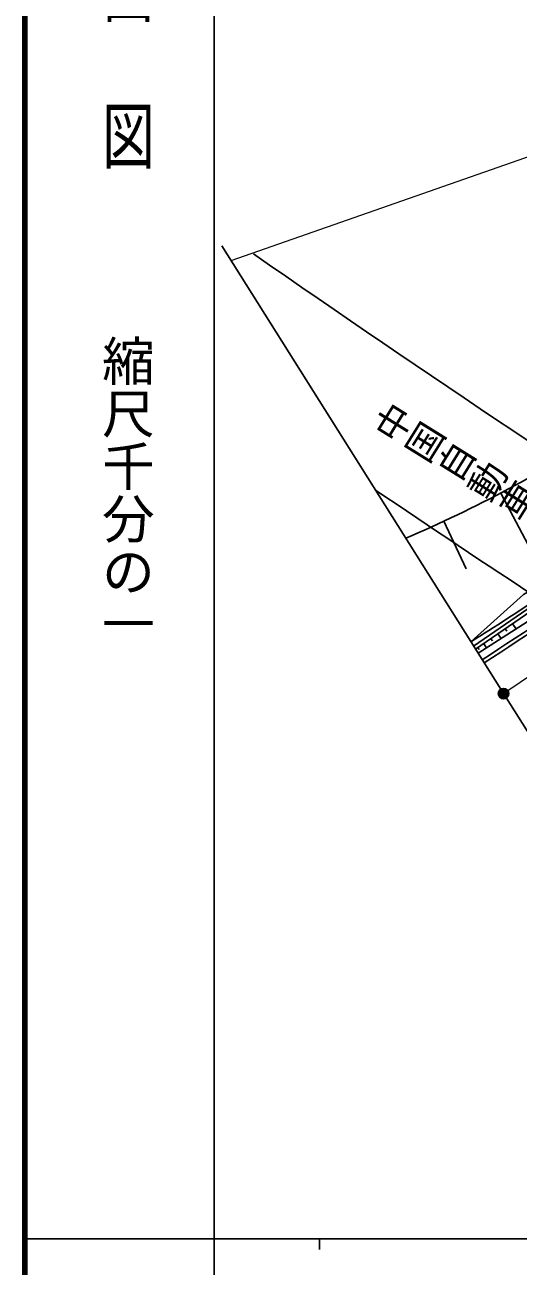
# Model space of a CAD drawing. Units: millimetres, scale not verified. Extents: x 40000 to 680000, y 20000 to 380000.
# Drawn here: x 40000 to 86893, y 202409 to 320472 of the extents above; entities that cross this region are included whole.
import ezdxf
from ezdxf.enums import TextEntityAlignment as Align

# ---------------------------------------------------------------- set-up
doc = ezdxf.new("R2010")
doc.units = ezdxf.units.MM
doc.header["$LTSCALE"] = 1000
doc.header["$PDMODE"] = 32
doc.header["$PDSIZE"] = 500
doc.linetypes.add('CHAIN', pattern=[18.5, 12, -1.5, 3.5, -1.5])
for name, color, linetype, lineweight in [('M-BGD', 7, 'Continuous', 25), ('M-BMK', 2, 'CHAIN', 13), ('M-BMK-SRVR', 3, 'Continuous', 25), ('M-STR-HTXT', 7, 'Continuous', 13), ('M-TTL', 2, 'Continuous', 140), ('M-TTL-BAND', 7, 'Continuous', 25)]:
    doc.layers.add(name, color=color, linetype=linetype, lineweight=lineweight)
doc.layers.add('M-BMK-HTXT', color=7, linetype='Continuous')
doc.layers.add('M-OTRS', color=6, linetype='Continuous')
doc.styles.add('@ＭＳ ゴシック', font='')
doc.styles.get('@ＭＳ ゴシック').set_extended_font_data('@MS Gothic')

msp = doc.modelspace()

# ---------------------------------------------------------------- hatches: boundary and pattern name
at = {"layer": 'M-BMK-SRVR'}
msp.add_hatch(color=256, dxfattribs=at).paths.add_polyline_path([(86002, 256866, 1), (85002, 256866, 0.99999)])

# ---------------------------------------------------------------- linework, layer by layer
at = {"layer": 'M-BGD'}
for p, q in [((89604, 267646), (85234, 275941)), ((81938, 268735), (79828, 273259)), ((86369, 263505), (86700, 263024)), ((84975, 262546), (85275, 262110)), ((85672, 263026), (85830, 262796)), ((83185, 261055), (83065, 261230)), ((83622, 261614), (83891, 261223)), ((84299, 262080), (84441, 261873))]:
    msp.add_line(p, q, dxfattribs=at)
for points in [[(100483, 275004), (97959, 271913), (82652, 261370)], [(100744, 274770), (98198, 271653), (82850, 261082)], [(100303, 272462), (95044, 268592), (90131, 265224), (83086, 260707)], [(82403, 261793), (87385, 266299), (96050, 271241)]]:
    msp.add_lwpolyline(points, dxfattribs=at)
for centre, radius, start, end in [((974630, 1611363), 1598903, 235.18332, 237.32232), ((27103, 386297), 124730, 293.18446, 303.08751), ((974630, 1611363), 1610883, 235.97801, 237.3261), ((-205082, 704813), 530139, 302.97726, 304.59582), ((-205082, 704813), 530489, 302.97726, 304.59591), ((-3381, 400257), 162884, 301.7798, 304.63453)]:
    msp.add_arc(centre, radius, start, end, dxfattribs=at)
at = {"layer": 'M-BMK'}
msp.add_line((85916, 257147), (110027, 273534), dxfattribs=at)
at = {"layer": 'M-BMK-SRVR'}
for p, q in [((58710, 299458), (85236, 257289)), ((85769, 256443), (102448, 229927))]:
    msp.add_line(p, q, dxfattribs=at)
msp.add_lwpolyline([(86002, 256866, 1), (85002, 256866, 0.99999)], format="xyb", close=True, dxfattribs=at)
at = {"layer": 'M-OTRS'}
msp.add_point((85502, 256866), dxfattribs=at)
at = {"layer": 'M-STR-HTXT'}
msp.add_line((59600, 298044), (173787, 338051), dxfattribs=at)
at = {"layer": 'M-TTL'}
msp.add_line((40000, 380000), (40000, 20000), dxfattribs=at)
at = {"layer": 'M-TTL-BAND'}
for p, q in [((58000, 370000), (58000, 20000)), ((40000, 205000), (579000, 205000)), ((68000, 205000), (68000, 204000))]:
    msp.add_line(p, q, dxfattribs=at)

# ---------------------------------------------------------------- texts
at = {"layer": 'M-BMK-HTXT', "style": '@ＭＳ ゴシック'}
msp.add_text('中国自動車道', height=2566, rotation=328.139, dxfattribs=at).set_placement((72459, 281806), align=Align.BOTTOM_LEFT)
at = {"layer": 'M-TTL-BAND', "style": '@ＭＳ ゴシック', "width": 1.4}
msp.add_text('平  面  図', height=3666, rotation=270, dxfattribs=at).set_placement((49777, 306475), align=Align.MIDDLE_RIGHT)
at = {"layer": 'M-TTL-BAND', "style": '@ＭＳ ゴシック'}
msp.add_text('縮尺千分の一', height=3666, rotation=270, dxfattribs=at).set_placement((49777, 261030), align=Align.MIDDLE_RIGHT)

doc.saveas('drawing.dxf')
